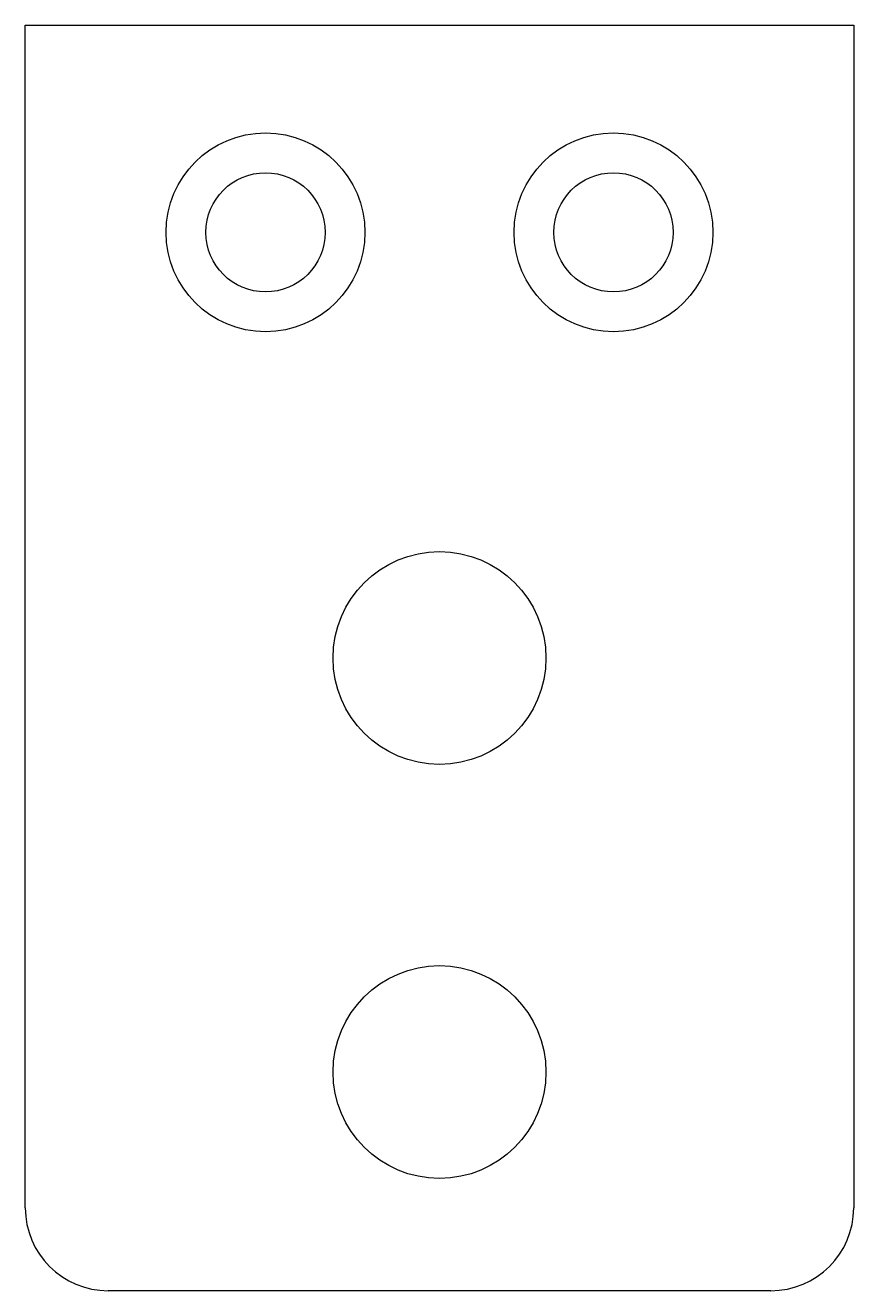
# Model space of a CAD drawing. Header units: inches. Extents: x -1 to 0, y 0 to 1.53.
import ezdxf

# ---------------------------------------------------------------- set-up
doc = ezdxf.new("R2010")
doc.units = ezdxf.units.IN
doc.header["$MEASUREMENT"] = 0

msp = doc.modelspace()

# ---------------------------------------------------------------- linework, layer by layer
at = {"color": 7, "linetype": 'Continuous', "lineweight": 25}
for p, q in [((-1, 1.528), (0, 1.528)), ((-1, 0.1), (-1, 1.528)), ((0, 1.528), (0, 0.1)), ((-0.1, 0), (-0.9, 0))]:
    msp.add_line(p, q, dxfattribs=at)
for centre, radius in [((-0.71, 1.278), 0.12), ((-0.29, 1.278), 0.12), ((-0.71, 1.278), 0.072), ((-0.29, 1.278), 0.072), ((-0.5, 0.764), 0.1285), ((-0.5, 0.264), 0.1285)]:
    msp.add_circle(centre, radius, dxfattribs=at)
for centre, start, end in [((-0.9, 0.1), 180, 270), ((-0.1, 0.1), 270, 0)]:
    msp.add_arc(centre, 0.1, start, end, dxfattribs=at)

doc.saveas('drawing.dxf')
